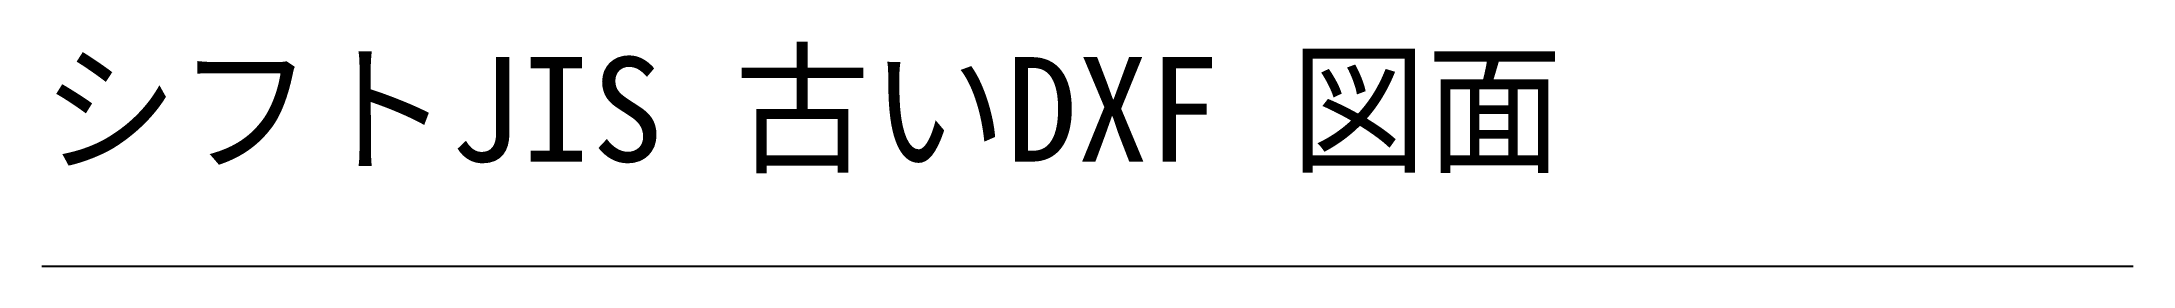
# Model space of a CAD drawing. Extents: x 0 to 100, y 0 to 11.
import ezdxf

# ---------------------------------------------------------------- set-up
doc = ezdxf.new("R2010")
doc.units = 0

msp = doc.modelspace()

# ---------------------------------------------------------------- linework, layer by layer
msp.add_line((0, 0), (100, 0))

# ---------------------------------------------------------------- texts
msp.add_text('シフトJIS 古いDXF 図面', height=5).set_placement((0, 5))

doc.saveas('drawing.dxf')
